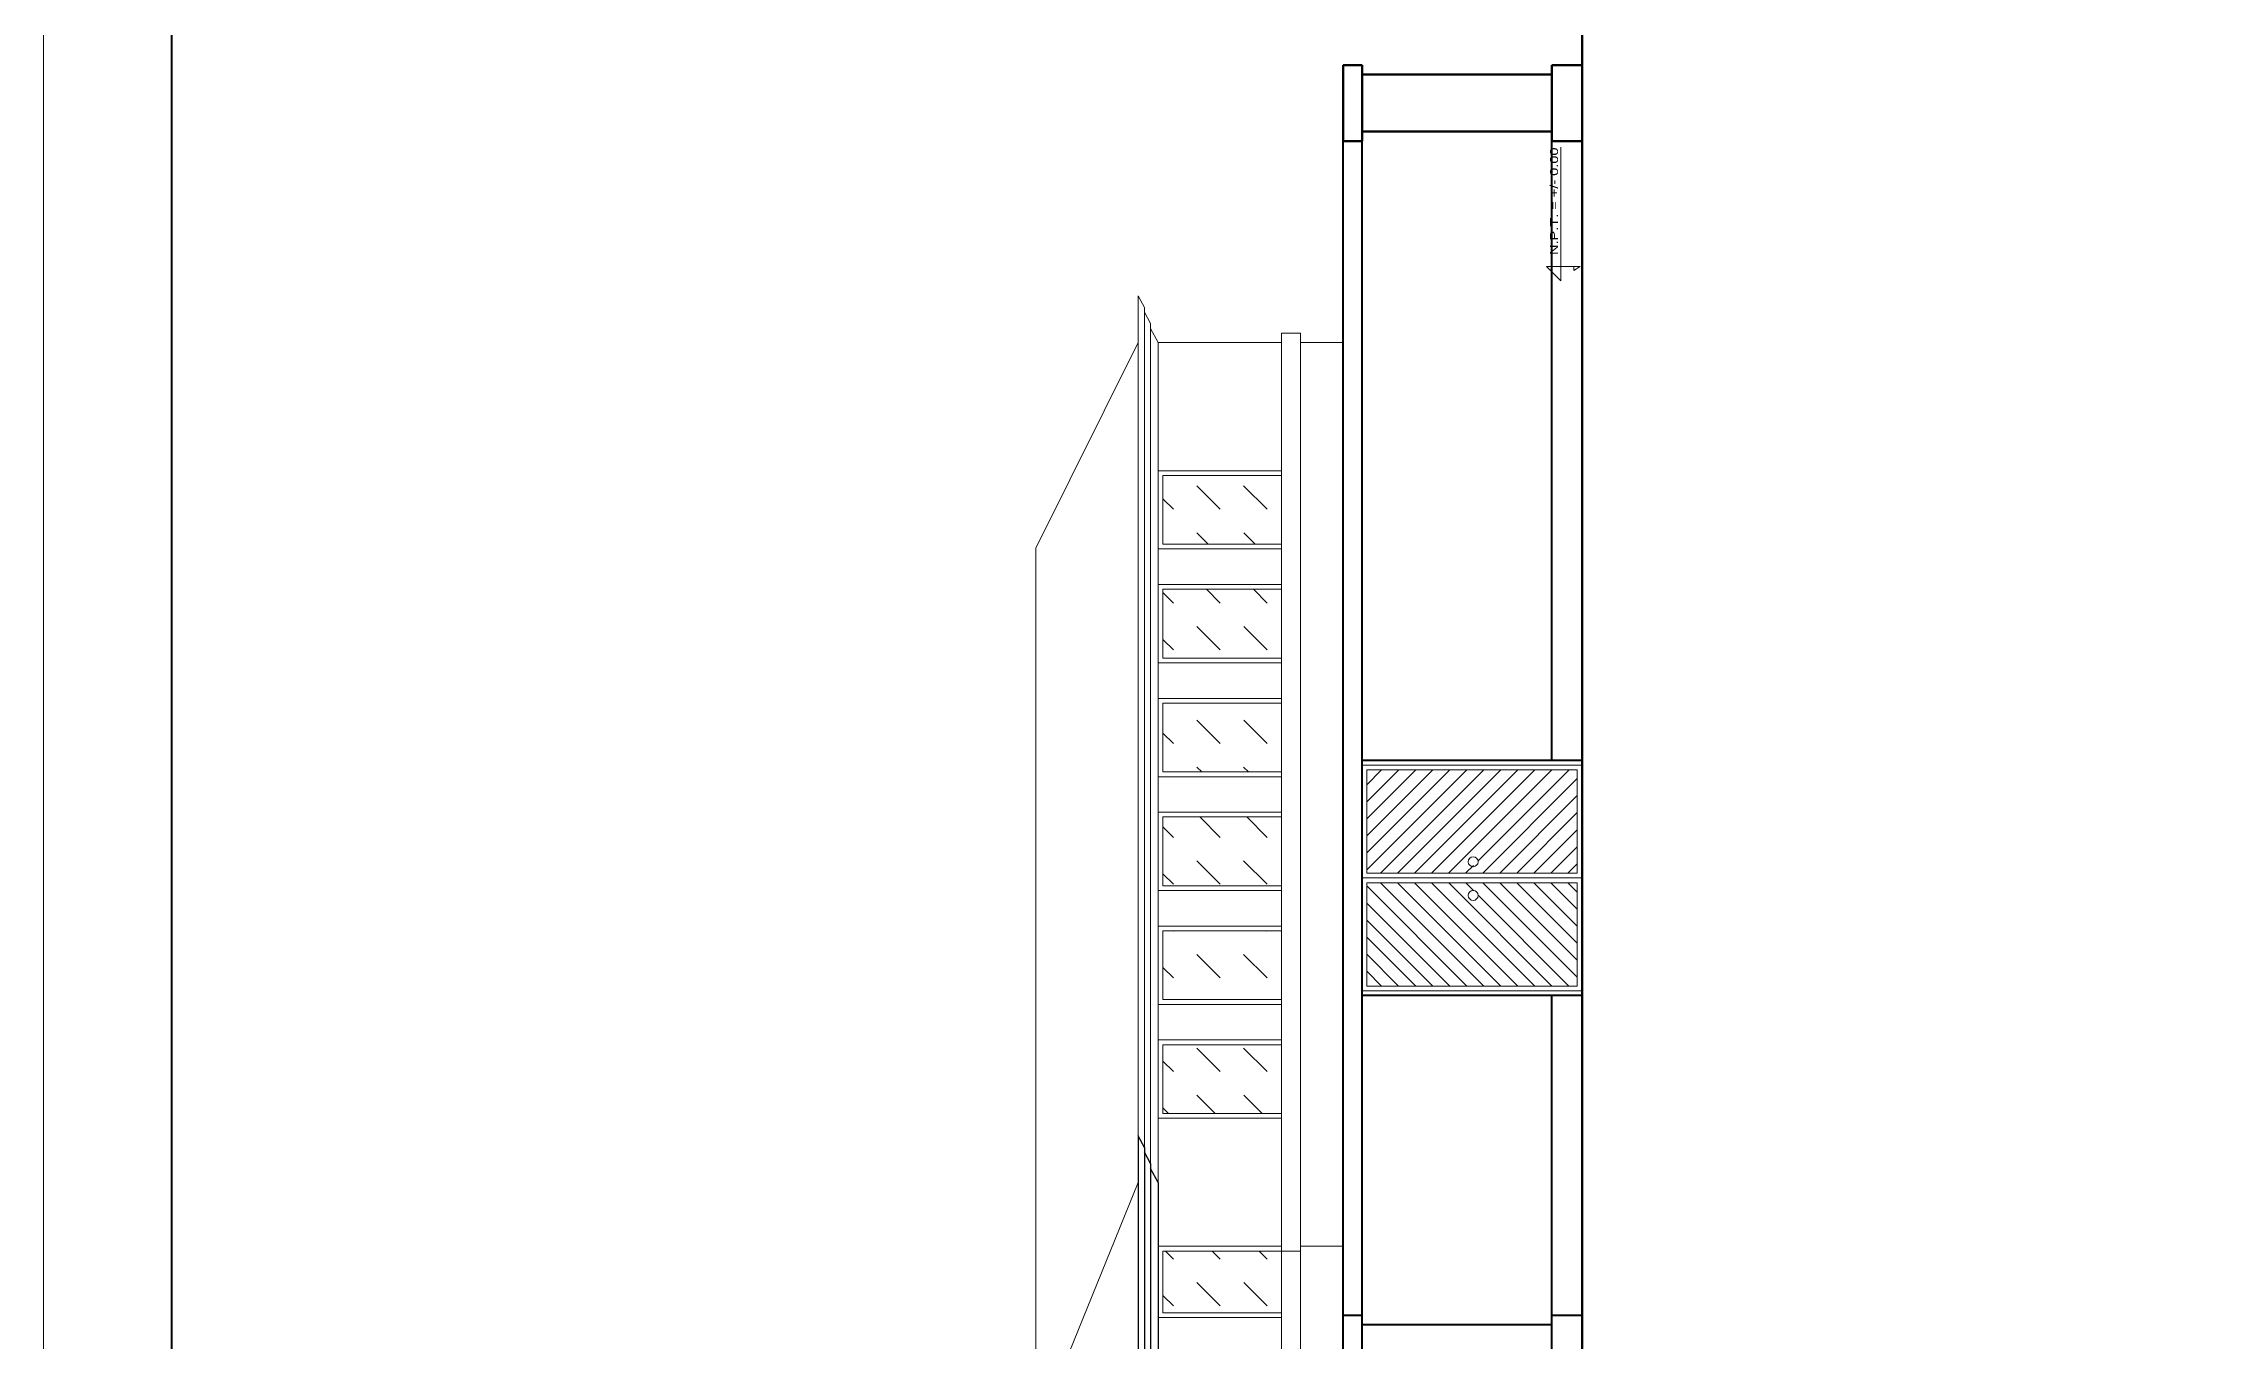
# Model space of a CAD drawing. Header units: millimetres. Extents: x -1459 to -1413, y -119 to 301.
# Drawn here: x -1459.03 to -1436.15, y 206.78 to 220.46 of the extents above; entities that cross this region are included whole.
import ezdxf

# ---------------------------------------------------------------- set-up
doc = ezdxf.new("R2010")
doc.units = ezdxf.units.MM
doc.layers.get('0').update_dxf_attribs({"lineweight": 0})
for name, color, linetype, lineweight in [('CORTE PLUMA 5', 5, 'Continuous', 40), ('MURO CORTADO', 1, 'Continuous', 60), ('PLUMA 1', 236, 'Continuous', 5), ('PLUMA 2', 3, 'Continuous', 15), ('PLUMA 3', 30, 'Continuous', 20), ('PLUMA 4', 8, 'Continuous', 30), ('PLUMA 6', 140, 'Continuous', 50), ('ROTULO', 7, 'Continuous', 5), ('TEXTOS', 30, 'Continuous', 5)]:
    doc.layers.add(name, color=color, linetype=linetype, lineweight=lineweight)
doc.styles.add('Arial', font='arial.ttf')

# ---------------------------------------------------------------- blocks, each defined once
blk = doc.blocks.new('f')
at = {"layer": 'TEXTOS'}
for p, q in [((564.862, -28.78), (565.014, -28.628)), ((564.862, -28.78), (566.107, -28.78)), ((565.014, -28.628), (565.014, -28.984)), ((566.107, -28.78), (566.271, -28.78)), ((564.974, -28.918), (565.014, -28.918)), ((564.974, -28.918), (565.014, -28.984))]:
    blk.add_line(p, q, dxfattribs=at)

msp = doc.modelspace()

# ---------------------------------------------------------------- hatches: boundary and pattern name
h = msp.add_hatch()
h.set_pattern_fill('DASH', color=256, scale=0.11, angle=45, style=0)
h.set_pattern_definition([(135, (-1208.55178, -9.68027), (-0.4939141, 3e-17), [0.34925, -0.34925])])
h.paths.add_polyline_path([(-1444.773, 185.227), (-1444.773, 184.427), (-1444.023, 184.427), (-1444.023, 185.227)])
h.paths.add_polyline_path([(-1444.773, 186.427), (-1444.773, 185.627), (-1444.023, 185.627), (-1444.023, 186.427)])
h.paths.add_polyline_path([(-1444.773, 187.627), (-1444.773, 186.827), (-1444.023, 186.827), (-1444.023, 187.627)])
h.paths.add_polyline_path([(-1444.773, 188.827), (-1444.773, 188.027), (-1444.023, 188.027), (-1444.023, 188.827)])
h.paths.add_polyline_path([(-1444.773, 190.027), (-1444.773, 189.227), (-1444.023, 189.227), (-1444.023, 190.027)])
h.paths.add_polyline_path([(-1444.773, 196.027), (-1444.773, 195.227), (-1444.023, 195.227), (-1444.023, 196.027)])
h.paths.add_polyline_path([(-1444.773, 197.227), (-1444.773, 196.427), (-1444.023, 196.427), (-1444.023, 197.227)])
h.paths.add_polyline_path([(-1444.773, 198.427), (-1444.773, 197.627), (-1444.023, 197.627), (-1444.023, 198.427)])
h.paths.add_polyline_path([(-1444.773, 199.627), (-1444.773, 198.827), (-1444.023, 198.827), (-1444.023, 199.627)])
h.paths.add_polyline_path([(-1444.773, 200.827), (-1444.773, 200.027), (-1444.023, 200.027), (-1444.023, 200.827)])
h.paths.add_polyline_path([(-1447.223, 204.427), (-1447.223, 204.077), (-1446.023, 204.077), (-1446.023, 204.427)])
h.paths.add_polyline_path([(-1447.223, 205.469), (-1447.223, 204.689), (-1446.023, 204.689), (-1446.023, 205.469)])
h.paths.add_polyline_path([(-1447.223, 206.526), (-1447.223, 205.964), (-1445.973, 205.964), (-1445.973, 206.152), (-1445.973, 206.526)])
h.paths.add_polyline_path([(-1447.223, 207.726), (-1447.223, 207.077), (-1445.973, 207.077), (-1445.973, 207.726)])
h.paths.add_polyline_path([(-1447.223, 209.902), (-1447.223, 209.177), (-1445.973, 209.177), (-1445.973, 209.902)])
h.paths.add_polyline_path([(-1447.223, 211.102), (-1447.223, 210.377), (-1445.973, 210.377), (-1445.973, 211.102)])
h.paths.add_polyline_path([(-1447.223, 212.302), (-1447.223, 211.577), (-1445.973, 211.577), (-1445.973, 212.302)])
h.paths.add_polyline_path([(-1447.223, 213.502), (-1447.223, 212.777), (-1445.973, 212.777), (-1445.973, 213.502)])
h.paths.add_polyline_path([(-1447.223, 214.702), (-1447.223, 213.977), (-1445.973, 213.977), (-1445.973, 214.702)])
h.paths.add_polyline_path([(-1447.223, 215.902), (-1447.223, 215.177), (-1445.973, 215.177), (-1445.973, 215.902)])
h.paths.add_polyline_path([(-1447.223, 180.74), (-1447.223, 180.009), (-1446.023, 180.009), (-1446.023, 180.74)])
h.paths.add_polyline_path([(-1447.223, 181.477), (-1447.223, 181.052), (-1446.023, 181.052), (-1446.023, 181.477)])
h.paths.add_polyline_path([(-1447.223, 182.377), (-1447.223, 181.802), (-1446.023, 181.802), (-1446.023, 182.377)])
h.paths.add_polyline_path([(-1450.473, 193.627), (-1450.473, 193.29), (-1449.173, 193.29), (-1449.173, 193.627)])
h.paths.add_polyline_path([(-1450.473, 194.827), (-1450.473, 194.027), (-1449.173, 194.027), (-1449.173, 194.827)])
h.paths.add_polyline_path([(-1450.473, 196.027), (-1450.473, 195.227), (-1449.173, 195.227), (-1449.173, 196.027)])
h.paths.add_polyline_path([(-1450.473, 197.227), (-1450.473, 196.427), (-1449.173, 196.427), (-1449.173, 197.227)])
h.paths.add_polyline_path([(-1450.473, 198.427), (-1450.473, 197.627), (-1449.173, 197.627), (-1449.173, 198.427)])
h.paths.add_polyline_path([(-1450.473, 199.627), (-1450.473, 198.827), (-1449.173, 198.827), (-1449.173, 199.627)])
h.paths.add_polyline_path([(-1450.473, 200.776), (-1450.473, 200.563), (-1449.173, 200.563), (-1449.173, 200.579), (-1449.173, 200.776)])
h.paths.add_polyline_path([(-1450.473, 200.363), (-1450.473, 200.027), (-1449.173, 200.027), (-1449.173, 200.363)])
h.paths.add_polyline_path([(-1450.473, 202.666), (-1450.473, 201.866), (-1449.173, 201.866), (-1449.173, 202.666)])
h = msp.add_hatch()
h.set_pattern_fill('LINE', color=256, scale=0.04, angle=45, style=0)
h.set_pattern_definition([(225, (-1208.55178, 432.99881), (-0.08980256, 0.08980256), [])])
h.paths.add_polyline_path([(-1445.073, 211.709), (-1445.073, 212.799), (-1442.853, 212.799), (-1442.853, 211.709)])
h.paths.add_polyline_path([(-1443.951, 211.792, 1), (-1443.951, 211.896, 1)], flags=16)
h = msp.add_hatch()
h.set_pattern_fill('LINE', color=256, scale=0.04, angle=45, style=0)
h.set_pattern_definition([(135, (-1208.55178, -9.68027), (-0.08980256, -0.08980256), [])])
h.paths.add_polyline_path([(-1445.073, 211.609), (-1445.073, 210.52), (-1442.853, 210.52), (-1442.853, 211.609)])
h.paths.add_polyline_path([(-1443.951, 211.527, -1), (-1443.951, 211.423, -1)], flags=16)

# ---------------------------------------------------------------- linework, layer by layer
for p, q in [((-1442.803, 212.849), (-1445.123, 212.849)), ((-1442.853, 212.799), (-1445.073, 212.799)), ((-1445.073, 212.799), (-1445.073, 211.709)), ((-1442.853, 211.709), (-1442.853, 212.799)), ((-1442.803, 211.659), (-1445.123, 211.659)), ((-1445.073, 211.709), (-1442.853, 211.709)), ((-1445.073, 211.609), (-1442.853, 211.609)), ((-1445.073, 210.52), (-1445.073, 211.609)), ((-1442.853, 211.609), (-1442.853, 210.52)), ((-1442.803, 210.47), (-1445.123, 210.47)), ((-1442.853, 210.52), (-1445.073, 210.52)), ((-1445.973, 207.726), (-1447.223, 207.726)), ((-1447.223, 207.726), (-1447.223, 207.077)), ((-1447.223, 207.077), (-1445.973, 207.077))]:
    msp.add_line(p, q)
for points in [[(-1445.973, 215.902), (-1447.223, 215.902), (-1447.223, 215.177), (-1445.973, 215.177)], [(-1445.973, 214.702), (-1447.223, 214.702), (-1447.223, 213.977), (-1445.973, 213.977)], [(-1445.973, 213.502), (-1447.223, 213.502), (-1447.223, 212.777), (-1445.973, 212.777)], [(-1445.973, 212.302), (-1447.223, 212.302), (-1447.223, 211.577), (-1445.973, 211.577)], [(-1445.973, 211.102), (-1447.223, 211.102), (-1447.223, 210.377), (-1445.973, 210.377)], [(-1445.973, 209.902), (-1447.223, 209.902), (-1447.223, 209.177), (-1445.973, 209.177)]]:
    msp.add_lwpolyline(points)
for centre in [(-1443.951, 211.83), (-1443.951, 211.475)]:
    msp.add_circle(centre, 0.0521)
at = {"layer": 'CORTE PLUMA 5'}
for p, q in [((-1445.323, 203.252), (-1445.323, 219.427)), ((-1445.123, 203.252), (-1445.123, 219.427)), ((-1443.123, 212.899), (-1443.123, 219.427)), ((-1443.123, 204.952), (-1443.123, 210.42)), ((-1445.323, 207.052), (-1445.123, 207.052)), ((-1443.123, 207.052), (-1442.803, 207.052)), ((-1445.123, 206.952), (-1443.123, 206.952))]:
    msp.add_line(p, q, dxfattribs=at)
for points in [[(-1442.803, 212.899), (-1445.123, 212.899)], [(-1442.803, 210.42), (-1445.123, 210.42)]]:
    msp.add_lwpolyline(points, dxfattribs=at)
at = {"layer": 'MURO CORTADO', "lineweight": 80}
msp.add_line((-1442.803, 203.927), (-1442.803, 220.727), dxfattribs=at)
at = {"layer": 'PLUMA 1'}
for p, q in [((-1447.483, 217.302), (-1448.563, 215.137)), ((-1448.563, 215.137), (-1448.563, 205.789))]:
    msp.add_line(p, q, dxfattribs=at)
at = {"layer": 'PLUMA 2'}
for p, q in [((-1447.418, 217.674), (-1447.483, 217.795)), ((-1447.353, 217.502), (-1447.418, 217.624)), ((-1447.273, 217.302), (-1447.353, 217.452)), ((-1445.773, 217.402), (-1445.973, 217.402)), ((-1445.973, 206.152), (-1445.973, 217.402)), ((-1445.773, 206.152), (-1445.773, 217.402)), ((-1445.973, 217.302), (-1447.273, 217.302)), ((-1445.323, 217.302), (-1445.773, 217.302)), ((-1447.273, 215.952), (-1445.973, 215.952)), ((-1447.273, 215.127), (-1445.973, 215.127)), ((-1447.273, 214.752), (-1445.973, 214.752)), ((-1447.273, 213.927), (-1445.973, 213.927)), ((-1447.273, 213.552), (-1445.973, 213.552)), ((-1447.273, 212.727), (-1445.973, 212.727)), ((-1447.273, 212.352), (-1445.973, 212.352)), ((-1447.273, 211.527), (-1445.973, 211.527)), ((-1447.273, 211.152), (-1445.973, 211.152)), ((-1447.273, 210.327), (-1445.973, 210.327)), ((-1447.273, 209.952), (-1445.973, 209.952)), ((-1447.273, 209.127), (-1445.973, 209.127)), ((-1447.273, 207.777), (-1445.973, 207.777)), ((-1445.973, 207.727), (-1445.773, 207.727)), ((-1445.773, 207.777), (-1445.323, 207.777)), ((-1447.273, 207.027), (-1445.973, 207.027))]:
    msp.add_line(p, q, dxfattribs=at)
for points in [[(-1447.483, 217.795), (-1447.483, 208.941)], [(-1447.418, 217.674), (-1447.418, 208.769)], [(-1447.353, 217.502), (-1447.353, 208.598)], [(-1447.273, 217.302), (-1447.273, 208.448)]]:
    msp.add_lwpolyline(points, dxfattribs=at)
at = {"layer": 'PLUMA 3'}
msp.add_line((-1447.483, 208.448), (-1448.773, 205.272), dxfattribs=at)
at = {"layer": 'PLUMA 4'}
for p, q in [((-1447.418, 208.819), (-1447.483, 208.941)), ((-1447.353, 208.648), (-1447.418, 208.769)), ((-1447.273, 208.448), (-1447.353, 208.598))]:
    msp.add_line(p, q, dxfattribs=at)
for points in [[(-1447.483, 208.941), (-1447.483, 176.745)], [(-1447.418, 208.819), (-1447.418, 176.861)], [(-1447.353, 208.648), (-1447.353, 177.027)], [(-1447.273, 208.448), (-1447.273, 177.22)]]:
    msp.add_lwpolyline(points, dxfattribs=at)
at = {"layer": 'PLUMA 6'}
for p, q in [((-1445.123, 220.227), (-1445.323, 220.227)), ((-1445.323, 219.427), (-1445.323, 220.227)), ((-1445.123, 219.427), (-1445.123, 220.227)), ((-1443.123, 220.127), (-1445.123, 220.127)), ((-1443.123, 220.227), (-1442.803, 220.227)), ((-1443.123, 219.427), (-1443.123, 220.227)), ((-1445.123, 219.427), (-1445.323, 219.427)), ((-1443.123, 219.527), (-1445.123, 219.527)), ((-1443.123, 219.427), (-1442.803, 219.427))]:
    msp.add_line(p, q, dxfattribs=at)
at = {"layer": 'ROTULO'}
msp.add_lwpolyline([(-1413.278, 165.214), (-1413.278, 229.714), (-1459.028, 229.714), (-1459.028, 165.214)], close=True, dxfattribs=at)
at = {"layer": 'ROTULO', "lineweight": 40}
msp.add_lwpolyline([(-1414.628, 166.564), (-1414.628, 228.364), (-1457.678, 228.364), (-1457.678, 166.564)], close=True, dxfattribs=at)

# ---------------------------------------------------------------- block references
at = {"layer": 'TEXTOS', "rotation": 90}
msp.add_blockref('f', (-1471.806, -346.91), dxfattribs=at)

# ---------------------------------------------------------------- texts
at = {"layer": 'TEXTOS', "style": 'Arial', "width": 1.3}
msp.add_text('N.P.T. = +/- 0.00', height=0.08437, rotation=90, dxfattribs=at).set_placement((-1443.056, 218.226))

doc.saveas('drawing.dxf')
